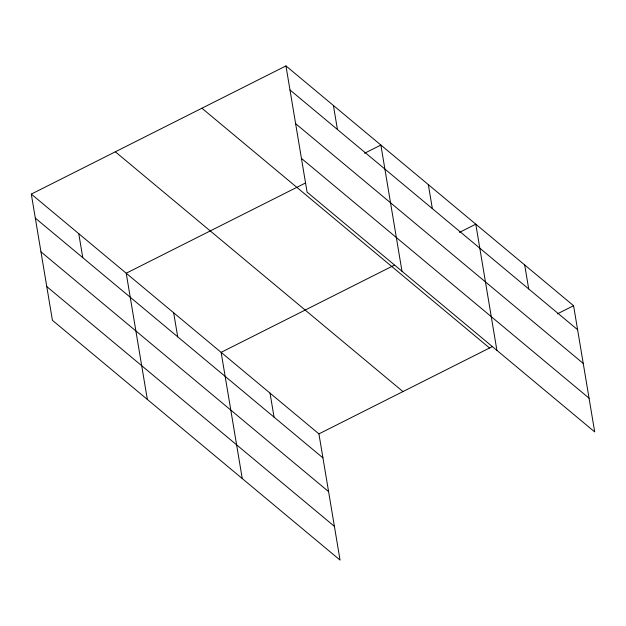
<?xml version="1.0" encoding="UTF-8"?>
<svg xmlns="http://www.w3.org/2000/svg" width="626" height="626" viewBox="0 0 626 626"><rect width="100%" height="100%" fill="white"/><g stroke="black" fill="none" stroke-linecap="round" stroke-linejoin="round"><path stroke-width="0.94" d="M31.3 194.099L318.924 433.881L340.043 560.082L52.42 320.301L31.3 194.099L285.957 65.918L573.58 305.699L594.7 431.901L307.076 192.119L285.957 65.918M305.41 183.027L126.217 273.226L147.337 399.427M364.575 153.245L380.874 145.044L401.986 271.246M394.325 265.181L221.135 352.352L242.254 478.554M459.492 232.379L475.791 224.178L496.903 350.372M318.924 433.881L492.114 346.71M557.289 313.9L573.58 305.699M289.971 89.933L577.602 329.714M295.613 123.658L583.244 363.44M301.427 158.394L589.058 398.183M201.916 108.22L489.548 348.001M115.333 151.797L402.964 391.579M35.322 218.114L322.946 457.896M40.964 251.832L328.587 491.621M46.778 286.575L334.401 526.364M524.682 264.939L528.704 288.954M428.333 184.615L432.347 208.63M333.415 105.481L337.43 129.496M270.033 393.12L274.047 417.135M173.676 312.789L177.698 336.804M78.759 233.662L82.781 257.677"/></g></svg>
